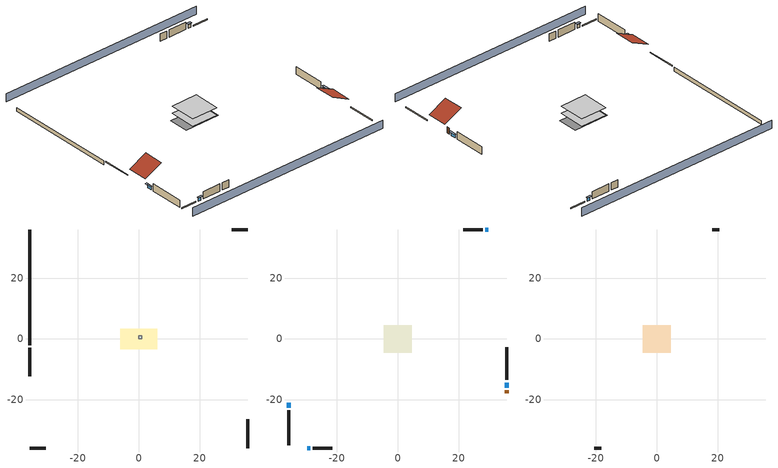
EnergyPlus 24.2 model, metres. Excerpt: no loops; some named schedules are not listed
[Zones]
crawlspace - vented
 floor foundation (Slab1 construction): -6.07,-3.37 -6.07,3.37 6.07,3.37 6.07,-3.37 z-0.91
 wall outside (RimJoist1 construction): -35.78,-2.91 -35.78,-12.27 z0.3:0.61
 wall outside (RimJoist2 construction): 35.78,35.78 30.57,35.78 z0.3:0.61
 wall outside (RimJoist3 construction): 35.78,-35.78 35.78,-26.42 z0.3:0.61
 wall outside (RimJoist4 construction): -35.78,-35.78 -30.57,-35.78 z0.3:0.61
 wall foundation (FoundationWall1 construction): -35.78,35.78 -35.78,-1.98 z-0.91:0.3
furnace airloop ret air zone
 floor adiabatic (AdiabaticConst): 0,0 0,1 1,1 1,0 z0
 wall adiabatic (AdiabaticConst): 0,1 0,0 1,0 1,1 0,1 z0:1
 ceiling adiabatic (AdiabaticConst): 1,0 1,1 0,1 0,0 z1
conditioned space
 floor to crawlspace - vented (Floor1 construction): -4.52,-4.52 -4.52,4.52 4.52,4.52 4.52,-4.52 z0.3
 wall outside (AdiabaticWallConstruction 1): 35.78,-17.8 35.78,-16.89 z0.3:2.34
 wall outside (AdiabaticWallConstruction): -35.78,-20.89 -35.78,-22.51 / 35.78,-15.96 35.78,-14.34 z0.3:1.4; 29.64,35.78 28.79,35.78 / -29.64,-35.78 -28.79,-35.78 z0.3:1.46
 wall outside (Wall1 construction): -35.78,-23.44 -35.78,-34.85 z0.3:2.74
 wall outside (Wall2 construction): 27.86,35.78 21.52,35.78 z0.3:2.74
 wall outside (Wall3 construction): 35.78,-13.41 35.78,-2.76 z0.3:2.74
 wall outside (Wall4 construction): -27.86,-35.78 -21.52,-35.78 z0.3:2.74
 window (WindowConstruction): -35.78,-20.89 -35.78,-22.51 z0.3:1.4
 window (WindowConstruction 1): 29.64,35.78 28.79,35.78 z0.3:1.46
 window (WindowConstruction 2): 35.78,-15.96 35.78,-14.34 z0.3:1.4
 window (WindowConstruction 3): -29.64,-35.78 -28.79,-35.78 z0.3:1.46
 door (Door): 35.78,-17.8 35.78,-16.89 z0.3:2.34
attic - unvented
 floor to conditioned space (Floor2 construction Reversed): -4.52,-4.52 -4.52,4.52 4.52,4.52 4.52,-4.52 z2.74
 wall outside (Wall5 construction): 20.59,35.78 18.26,35.78 z0.3:2.74
 wall outside (Wall6 construction): -20.59,-35.78 -18.26,-35.78 z0.3:2.74
 roof outside (Roof1 construction): -35.78,-19.96,2.74 -29.73,-19.96,5.77 -29.73,-13.2,5.77 -35.78,-13.2,2.74
 roof outside (Roof2 construction): 35.78,-18.73,2.74 29.73,-18.73,5.77 29.73,-25.49,5.77 35.78,-25.49,2.74
shading: 35.78,40.35 -35.78,40.35 / -35.78,-40.35 35.78,-40.35 z0:2.74; -35.78,-22.82 -35.78,-20.59 -36.39,-20.59 -36.39,-22.82 z1.71; 28.48,35.78 29.94,35.78 29.94,36.39 28.48,36.39 z1.77; 35.78,-14.04 35.78,-16.26 36.39,-16.26 36.39,-14.04 z1.71; -28.48,-35.78 -29.94,-35.78 -29.94,-36.39 -28.48,-36.39 z1.77
[Building]
Building 1: Terrain=Suburbs
[Site:Location]
Portland Intl Arpt_OR: Latitude {deg}=45.59; Longitude {deg}=-122.6; Time Zone {hr}=-8; Elevation {m}=33; Keep Site Location Information=Yes
[Site:GroundTemperature:Shallow]
10.2558, 8.96328, 8.85977, 9.47314, 11.9355, 14.3863, 16.5111, 17.8571, 17.9714, 16.8767, 14.8061, 12.4304
[Site:WaterMainsTemperature]
Calculation Method=Schedule; Temperature Schedule=mains temperature schedule
[Material] Roughness=Rough; Thermal Absorptance=0.9
Name | Thickness {m} | Conductivity {W/m-K} | Density {kg/m3} | Specific Heat {J/kg-K} | Solar Absorptance | Visible Absorptance
asphalt or fiberglass shingles | 0.00635 | 0.162714 | 1121.4 | 1465.45 | 0.85 | 0.85
ceiling loosefill ins | 0.338667 | 0.0480833 | 16.02 | 1046.75 | 0.7 | 0.7
ceiling stud and cavity | 0.1397 | 0.0920385 | 65.682 | 1177.47 | 0.7 | 0.7
concrete 8.0 in. | 0.2032 | 1.803125 | 2242.8 | 837.4 | 0.7 | 0.7
door material | 0.04445 | 0.0612267 | 512.64 | 1214.23 | 0.7 | 0.7
floor covering | 0.0127 | 0.0433444 | 54.468 | 1339.84 | 0.6 | 0.6
floor stud and cavity | 0.1397 | 0.923637 | 92.3553 | 1139.71 | 0.7 | 0.7
furniture material conditioned space 1 | 0.1524 | 0.115458 | 640.8 | 1214.23 | 0.6 | 0.6
gypsum board | 0.0127 | 0.160291 | 801 | 837.4 | 0.6 | 0.6
osb sheathing 0.5 in. | 0.0127 | 0.115458 | 512.64 | 1214.23 | 0.6 | 0.6
osb sheathing 0.5 in. 1 | 0.0127 | 0.115458 | 512.64 | 1214.23 | 0.7 | 0.7
osb sheathing 0.75 in. | 0.01905 | 0.115458 | 512.64 | 1214.23 | 0.7 | 0.7
rim joist stud and cavity | 0.0508 | 0.178688 | 50.32683 | 1063.81 | 0.6 | 0.6
roof rigid ins | 0.00281632 | 0.029427 | 32.04 | 1214.23 | 0.7 | 0.7
soil 0.5 in. | 0.0127 | 1.3848 | 1842.3 | 418.7 | 0.7 | 0.7
wall rigid ins | 0.512978 | 0.029427 | 32.04 | 1214.23 | 0.7 | 0.7
wall stud and cavity | 0.1397 | 0.550994 | 139.0536 | 1170.24 | 0.7 | 0.7
wall stud and cavity 1 | 0.1397 | 0.727959 | 139.0536 | 1170.24 | 0.6 | 0.6
wall stud and cavity 2 | 0.0889 | 0.380278 | 52.3479 | 1209.89 | 0.7 | 0.7
wall stud and cavity 3 | 0.0889 | 0.391764 | 83.0341 | 1211.67 | 0.7 | 0.7
wood siding | 0.0254 | 0.102417 | 544.68 | 1172.36 | 0.85 | 0.85
wood siding 1; wood siding 2 | 0.0254 | 0.102417 | 544.68 | 1172.36 | 0.7 | 0.7
[Material:NoMass]
Adiabatic: Roughness=Rough; Thermal Resistance {m2-K/W}=176.1; Thermal Absorptance=0.9; Solar Absorptance=0.7; Visible Absorptance=0.7
[WindowMaterial:SimpleGlazingSystem]
WindowMaterial: U-Factor {W/m2-K}=4.76952; Solar Heat Gain Coefficient=0.63
[Construction]
AdiabaticConst: Adiabatic
AdiabaticWallConstruction: wood siding 1, wall rigid ins, wall stud and cavity 2, gypsum board
AdiabaticWallConstruction 1: wood siding 2, wall rigid ins, wall stud and cavity 2, gypsum board
Door: door material
Floor1 construction: floor stud and cavity, osb sheathing 0.75 in., floor covering
Floor2 construction Reversed: gypsum board, ceiling stud and cavity, ceiling loosefill ins
FoundationWall1 construction: concrete 8.0 in.
furniture construction conditioned space 1: furniture material conditioned space 1
PartitionWallConstruction: gypsum board, wall stud and cavity 3, gypsum board
RimJoist1 construction; RimJoist2 construction; RimJoist3 construction; RimJoist4 construction: wood siding, rim joist stud and cavity
Roof1 construction; Roof2 construction: asphalt or fiberglass shingles, roof rigid ins, osb sheathing 0.5 in.
Slab1 construction: soil 0.5 in.
Wall1 construction; Wall2 construction; Wall3 construction; Wall4 construction: wood siding, osb sheathing 0.5 in. 1, wall stud and cavity, gypsum board
Wall5 construction; Wall6 construction: wood siding, osb sheathing 0.5 in. 1, wall stud and cavity 1
WindowConstruction; WindowConstruction 1; WindowConstruction 2; WindowConstruction 3: WindowMaterial
[Zone] Multiplier=1
Name | Volume {m3} | Part of Total Floor Area
attic - unvented | 55.1915 | Yes
conditioned space | 199.577 | Yes
crawlspace - vented | 99.7886 | Yes
furnace airloop ret air zone | 1 | No
[Space]
Name | Zone | Volume {m3} | Space Type
attic - unvented 1 | attic - unvented | 55.1915
conditioned space 1 | conditioned space | 199.577
crawlspace - vented 1 | crawlspace - vented | 99.7886
furnace airloop ret air space | furnace airloop ret air zone |  | Plenum Space Type
[ZoneInfiltration:DesignFlowRate] Schedule=Always On Discrete
Name | Zone or ZoneList or Space or SpaceList | Design Flow Rate Calculation Method | Air Changes per Hour {1/hr} | Constant Term Coefficient | Temperature Term Coefficient | Velocity Term Coefficient | Velocity Squared Term Coefficient | Design Flow Rate {m3/s}
infil attic - unvented 1 | attic - unvented 1 | AirChanges/Hour | 0.1 | 1 | 0 | 0 | 0
infil flow; natural vent flow; whole house fan flow | conditioned space 1 | Flow/Zone |  |  |  |  |  | 0
crawlspace_vented 1 duct leakage imbalance infil flow | crawlspace - vented 1 | Flow/Zone |  |  |  |  |  | 0
infil crawlspace - vented 1 | crawlspace - vented 1 | AirChanges/Hour | 2.6013 | 1 | 0 | 0 | 0
[ZoneMixing] Schedule=Always On Continuous; Design Flow Rate Calculation Method=Flow/Zone; Design Flow Rate {m3/s}=0
Name | Zone or Space | Source Zone or Space
whole house fan mix | attic - unvented | conditioned space
furnace airloop_0 ZoneMixDZToCond mix | conditioned space | crawlspace - vented
furnace airloop_0 ZoneMixCondToDZ mix | crawlspace - vented | conditioned space
[SurfaceProperty:IncidentSolarMultiplier] Incident Solar Multiplier=1; Incident Solar Multiplier Schedule=trans schedule winter=0.85 summer=0.7
Window1; Window2; Window3; Window4
[InternalMass] Zone or ZoneList=conditioned space; Space or SpaceList=conditioned space 1
Name | Construction | Surface Area {m2}
furniture mass conditioned space 1 | furniture construction conditioned space 1 | 32.73903
partition wall mass | PartitionWallConstruction | 81.84758
[Lights]
interior lighting: Zone or ZoneList or Space or SpaceList=conditioned space 1; Schedule=lighting_interior; Design Level Calculation Method=LightingLevel; Lighting Level {W}=296.234; Return Air Fraction=0; Fraction Radiant=0.6; Fraction Visible=0.2; Fraction Replaceable=1
[People]
occupants: Zone or ZoneList or Space or SpaceList=conditioned space 1; Number of People Schedule=occupants; Number of People Calculation Method=People; Number of People=2; Fraction Radiant=0.314171; Sensible Heat Fraction=0.56303; Activity Level Schedule=occupants activity schedule; Carbon Dioxide Generation Rate {m3/s-W}=0; Enable ASHRAE 55 Comfort Warnings=No; Mean Radiant Temperature Calculation Type=EnclosureAveraged
[ElectricEquipment] Zone or ZoneList or Space or SpaceList=conditioned space 1; Design Level Calculation Method=EquipmentLevel
Name | Schedule | Design Level {W} | Fraction Latent | Fraction Radiant | Fraction Lost
ceiling fan | ceiling_fan | 16.17 | 0 | 0.558 | 0
clothes dryer | clothes_dryer | 12694.5 | 0.015 | 0.081 | 0.85
clothes washer | clothes_washer | 620.93 | 0.03 | 0.162 | 0.7
cooking range | cooking_range | 2412.92 | 0.08 | 0.432 | 0.2
fridge | fridge schedule | 46.9578 | 0 | 0.6 | 0
mech vent bath fan 0 | mech vent bath fan 0 schedule | 30 | 0 | 0 | 1
mech vent house fan | mech vent house fan schedule | 0 | 0 | 0 | 1
mech vent house fan cfis | mech vent house fan cfis schedule | 0 | 0 | 0 | 0
mech vent range fan 0 | mech vent range fan 0 schedule | 30 | 0 | 0 | 1
misc plug loads | plug_loads_other | 143.5 | 0.021 | 0.558 | 0.049
misc tv | plug_loads_tv | 465.473 | 0 | 0.6 | 0
whole house fan | Always On Discrete | 0 | 0 | 0 | 1
[OtherEquipment] Design Level Calculation Method=EquipmentLevel
Name | Fuel Type | Zone or ZoneList or Space or SpaceList | Schedule | Design Level {W} | Fraction Latent | Fraction Radiant | Fraction Lost
clothes dryer 1 | Electricity | conditioned space 1 | clothes_dryer | 0 | 0.015 | 0.081 | 0.85
cooking range 1 | Electricity | conditioned space 1 | cooking_range | 0 | 0.08 | 0.432 | 0.2
furnace airloop_0 SupCondToLv; furnace airloop_0 SupSensLkToCond; mech vent house fan sensible load; water heater sens | None | conditioned space 1 | Always On Discrete | 0 | 0 | 0 | 0
furnace airloop_0 SupLatLkToCond; mech vent house fan latent load; water heater lat | None | conditioned space 1 | Always On Discrete | 0 | 1 | 0 | 0
general water use latent | None | conditioned space 1 | general water use schedule | 44.1266 | 1 | 0 | 0
general water use sensible | None | conditioned space 1 | general water use schedule | -43.4886 | 0 | 0.6 | 0
water heater energy adjustment1 | Electricity | conditioned space 1 | Always On Discrete | 0.01 | 0 | 0 | 1
furnace airloop_0 RetCondToDZ; furnace airloop_0 SupCondToDZ; furnace airloop_0 SupSensLkToDZ | None | crawlspace - vented 1 | Always On Discrete | 0 | 0 | 0 | 0
furnace airloop_0 SupLatLkToDZ | None | crawlspace - vented 1 | Always On Discrete | 0 | 1 | 0 | 0
furnace airloop_0 RetCondToRP; furnace airloop_0 RetSensLkToRP | None | furnace airloop ret air space | Always On Discrete | 0 | 0 | 0 | 0
furnace airloop_0 RetLatLkToRP | None | furnace airloop ret air space | Always On Discrete | 0 | 1 | 0 | 0
[SurfaceProperty:ExposedFoundationPerimeter]
Slab1: Exposed Perimeter Calculation Method=TotalExposedPerimeter; Total Exposed Perimeter {m}=37.76472
[SpaceList]
Plenum Space Type: furnace airloop ret air space
[AvailabilityManager:Scheduled]
furnace airloop Availability Manager: Schedule=Always On Discrete
[AirLoopHVAC:ReturnPlenum]
Air Loop HVAC Return Plenum 1: Zone=furnace airloop ret air zone
[Foundation:Kiva]
Foundation Kiva 1: Initial Indoor Air Temperature {C}=8.52769; Wall Height Above Grade {m}=0.3048; Wall Depth Below Slab {m}=0.2032
[Foundation:Kiva:Settings]
Soil Conductivity {W/m-K}=1.3848; Soil Density {kg/m3}=1842.3; Soil Specific Heat {J/kg-K}=418.7; Ground Solar Absorptivity=0.9; Ground Thermal Absorptivity=0.9; Ground Surface Roughness {m}=0.03; Far-Field Width {m}=40; Deep-Ground Boundary Condition=ZeroFlux; Deep-Ground Depth {m}=40; Minimum Cell Dimension {m}=0.2; Maximum Cell Growth Coefficient=3; Simulation Timestep=Timestep
[Exterior:Lights]
exterior lighting: Schedule=exterior lighting schedule; Design Level {W}=5.52521
[EnergyManagementSystem:GlobalVariable]
furnace_airloop_0_DuctImbalLkExhFanEquivCond
furnace_airloop_0_DuctImbalLkExhFanEquivDZ
furnace_airloop_0_DuctImbalLkSupFanEquivCond
furnace_airloop_0_DuctImbalLkSupFanEquivDZ
furnace_airloop_0_DZ_T
furnace_airloop_0_DZ_W
furnace_airloop_0_RetCondToDZ
furnace_airloop_0_RetCondToRP
furnace_airloop_0_RetLatLkToRP
furnace_airloop_0_RetSensLkToRP
furnace_airloop_0_SupCondToDZ
furnace_airloop_0_SupCondToLv
furnace_airloop_0_SupLatLkToCond
furnace_airloop_0_SupLatLkToDZ
furnace_airloop_0_SupSensLkToCond
furnace_airloop_0_SupSensLkToDZ
furnace_airloop_0_ZoneMixCondToDZ
furnace_airloop_0_ZoneMixDZToCond
furnace_airloop_AH_MFR
furnace_airloop_AH_Tout
furnace_airloop_AH_VFR
furnace_airloop_AH_Wout
furnace_airloop_Fan_RTF
furnace_airloop_RA_T
furnace_airloop_Ra_W
infil_program_Qfan
infil_program_Qinf
natural_vent_program_Qnv
natural_vent_program_Qwhf
[EnergyManagementSystem:Sensor]
Name | Output:Variable or Output:Meter Index Key | Output:Variable or Output:Meter
airflow_gain | infil flow | Infiltration Sensible Heat Gain Energy
airflow_gain_1 | natural vent flow | Infiltration Sensible Heat Gain Energy
airflow_gain_2 | whole house fan flow | Infiltration Sensible Heat Gain Energy
airflow_loss | infil flow | Infiltration Sensible Heat Loss Energy
airflow_loss_1 | natural vent flow | Infiltration Sensible Heat Loss Energy
airflow_loss_2 | whole house fan flow | Infiltration Sensible Heat Loss Energy
clg_load_cond |  | Cooling:EnergyTransfer:Zone:CONDITIONED SPACE
clg_load_duct |  | Cooling:EnergyTransfer:Zone:FURNACE AIRLOOP RET AIR ZONE
clg_sp_s; clg_sp_s_1 | cooling setpoint | Schedule Value
clothes_dryer_exhaust_0_sch_s | clothes_dryer | Schedule Value
cool_season | cooling season schedule | Schedule Value
ducts_conv | furnace airloop_0 RetCondToRP | Other Equipment Convective Heating Energy
ducts_conv_1 | furnace airloop_0 RetLatLkToRP | Other Equipment Convective Heating Energy
ducts_conv_2 | furnace airloop_0 RetSensLkToRP | Other Equipment Convective Heating Energy
ducts_conv_3 | furnace airloop_0 SupCondToLv | Other Equipment Convective Heating Energy
ducts_conv_4 | furnace airloop_0 SupLatLkToCond | Other Equipment Convective Heating Energy
ducts_conv_5 | furnace airloop_0 SupSensLkToCond | Other Equipment Convective Heating Energy
ducts_rad | furnace airloop_0 RetCondToRP | Other Equipment Radiant Heating Energy
ducts_rad_1 | furnace airloop_0 RetLatLkToRP | Other Equipment Radiant Heating Energy
ducts_rad_2 | furnace airloop_0 RetSensLkToRP | Other Equipment Radiant Heating Energy
ducts_rad_3 | furnace airloop_0 SupCondToLv | Other Equipment Radiant Heating Energy
ducts_rad_4 | furnace airloop_0 SupLatLkToCond | Other Equipment Radiant Heating Energy
ducts_rad_5 | furnace airloop_0 SupSensLkToCond | Other Equipment Radiant Heating Energy
furnace_airloop_0_DZ_T_s | crawlspace - vented | Zone Air Temperature
furnace_airloop_0_DZ_W_s | crawlspace - vented | Zone Mean Air Humidity Ratio
furnace_airloop_AH_MFR_s | Node 6 | System Node Mass Flow Rate
furnace_airloop_AH_Tout_s | Node 6 | System Node Temperature
furnace_airloop_AH_VFR_s | Node 6 | System Node Current Density Volume Flow Rate
furnace_airloop_AH_Wout_s | Node 6 | System Node Humidity Ratio
furnace_airloop_RA_T_s | Node 9 | System Node Temperature
furnace_airloop_Ra_W_s | Node 9 | System Node Humidity Ratio
htg_load_cond |  | Heating:EnergyTransfer:Zone:CONDITIONED SPACE
htg_load_duct |  | Heating:EnergyTransfer:Zone:FURNACE AIRLOOP RET AIR ZONE
htg_sp_s; htg_sp_s_1 | heating setpoint | Schedule Value
ig_ee_conv | ceiling fan | Electric Equipment Convective Heating Energy
ig_ee_conv_1 | clothes dryer | Electric Equipment Convective Heating Energy
ig_ee_conv_3 | cooking range | Electric Equipment Convective Heating Energy
ig_ee_conv_4 | fridge | Electric Equipment Convective Heating Energy
ig_ee_conv_5 | misc plug loads | Electric Equipment Convective Heating Energy
ig_ee_conv_6 | misc tv | Electric Equipment Convective Heating Energy
ig_ee_conv_7 | whole house fan | Electric Equipment Convective Heating Energy
ig_ee_rad | ceiling fan | Electric Equipment Radiant Heating Energy
ig_ee_rad_1 | clothes dryer | Electric Equipment Radiant Heating Energy
ig_ee_rad_3 | cooking range | Electric Equipment Radiant Heating Energy
ig_ee_rad_4 | fridge | Electric Equipment Radiant Heating Energy
ig_ee_rad_5 | misc plug loads | Electric Equipment Radiant Heating Energy
ig_ee_rad_6 | misc tv | Electric Equipment Radiant Heating Energy
ig_ee_rad_7 | whole house fan | Electric Equipment Radiant Heating Energy
ig_lgt_conv | interior lighting | Lights Convective Heating Energy
ig_lgt_rad | interior lighting | Lights Radiant Heating Energy
ig_lgt_vis | interior lighting | Lights Visible Radiation Heating Energy
ig_oe_conv | clothes dryer 1 | Other Equipment Convective Heating Energy
ig_oe_conv_1 | cooking range 1 | Other Equipment Convective Heating Energy
ig_oe_conv_2 | general water use latent | Other Equipment Convective Heating Energy
ig_oe_conv_3 | general water use sensible | Other Equipment Convective Heating Energy
ig_oe_conv_4 | water heater energy adjustment1 | Other Equipment Convective Heating Energy
ig_oe_conv_5 | water heater lat | Other Equipment Convective Heating Energy
ig_oe_conv_6 | water heater sens | Other Equipment Convective Heating Energy
ig_oe_rad | clothes dryer 1 | Other Equipment Radiant Heating Energy
ig_oe_rad_1 | cooking range 1 | Other Equipment Radiant Heating Energy
ig_oe_rad_2 | general water use latent | Other Equipment Radiant Heating Energy
ig_oe_rad_3 | general water use sensible | Other Equipment Radiant Heating Energy
ig_oe_rad_4 | water heater energy adjustment1 | Other Equipment Radiant Heating Energy
ig_oe_rad_5 | water heater lat | Other Equipment Radiant Heating Energy
ig_oe_rad_6 | water heater sens | Other Equipment Radiant Heating Energy
ig_ppl_conv | occupants | People Convective Heating Energy
ig_ppl_rad | occupants | People Radiant Heating Energy
im_conv | furniture mass conditioned space 1 | Surface Inside Face Convection Heat Gain Energy
im_conv_1 | partition wall mass | Surface Inside Face Convection Heat Gain Energy
im_ig | furniture mass conditioned space 1 | Surface Inside Face Internal Gains Radiation Heat Gain Energy
im_ig_1 | partition wall mass | Surface Inside Face Internal Gains Radiation Heat Gain Energy
im_lgt | furniture mass conditioned space 1 | Surface Inside Face Lights Radiation Heat Gain Energy
im_lgt_1 | partition wall mass | Surface Inside Face Lights Radiation Heat Gain Energy
im_sol | furniture mass conditioned space 1 | Surface Inside Face Solar Radiation Heat Gain Energy
im_sol_1 | partition wall mass | Surface Inside Face Solar Radiation Heat Gain Energy
im_surf | furniture mass conditioned space 1 | Surface Inside Face Net Surface Thermal Radiation Heat Gain Energy
im_surf_1 | partition wall mass | Surface Inside Face Net Surface Thermal Radiation Heat Gain Energy
mech_vent_bath_fan_0_sch_s | mech vent bath fan 0 schedule | Schedule Value
mech_vent_range_fan_0_sch_s | mech vent range fan 0 schedule | Schedule Value
mv_conv | mech vent bath fan 0 | Electric Equipment Convective Heating Energy
mv_conv_1 | mech vent house fan | Electric Equipment Convective Heating Energy
mv_conv_2 | mech vent house fan cfis | Electric Equipment Convective Heating Energy
mv_conv_3 | mech vent range fan 0 | Electric Equipment Convective Heating Energy
mv_conv_4 | mech vent house fan latent load | Other Equipment Convective Heating Energy
mv_conv_5 | mech vent house fan sensible load | Other Equipment Convective Heating Energy
mv_rad | mech vent bath fan 0 | Electric Equipment Radiant Heating Energy
mv_rad_1 | mech vent house fan | Electric Equipment Radiant Heating Energy
mv_rad_2 | mech vent house fan cfis | Electric Equipment Radiant Heating Energy
mv_rad_3 | mech vent range fan 0 | Electric Equipment Radiant Heating Energy
mv_rad_4 | mech vent house fan latent load | Other Equipment Radiant Heating Energy
mv_rad_5 | mech vent house fan sensible load | Other Equipment Radiant Heating Energy
natural_vent_s | natural vent schedule | Schedule Value
out_pb_s |  | Site Outdoor Air Barometric Pressure
out_wt_s |  | Site Outdoor Air Humidity Ratio
site_vw_s |  | Site Wind Speed
ss_back_out | Window1 | Surface Window Shortwave from Zone Back Out Window Heat Transfer Rate
ss_back_out_1 | Window2 | Surface Window Shortwave from Zone Back Out Window Heat Transfer Rate
ss_back_out_2 | Window3 | Surface Window Shortwave from Zone Back Out Window Heat Transfer Rate
ss_back_out_3 | Window4 | Surface Window Shortwave from Zone Back Out Window Heat Transfer Rate
ss_conv | Door1 | Surface Inside Face Convection Heat Gain Energy
ss_conv_1 | Window1 | Surface Inside Face Convection Heat Gain Energy
ss_conv_2 | Window2 | Surface Inside Face Convection Heat Gain Energy
ss_conv_3 | Window3 | Surface Inside Face Convection Heat Gain Energy
ss_conv_4 | Window4 | Surface Inside Face Convection Heat Gain Energy
ss_ig | Door1 | Surface Inside Face Internal Gains Radiation Heat Gain Energy
ss_ig_1 | Window1 | Surface Inside Face Internal Gains Radiation Heat Gain Energy
ss_ig_2 | Window2 | Surface Inside Face Internal Gains Radiation Heat Gain Energy
ss_ig_3 | Window3 | Surface Inside Face Internal Gains Radiation Heat Gain Energy
ss_ig_4 | Window4 | Surface Inside Face Internal Gains Radiation Heat Gain Energy
ss_lgt | Door1 | Surface Inside Face Lights Radiation Heat Gain Energy
ss_sol | Door1 | Surface Inside Face Solar Radiation Heat Gain Energy
ss_surf | Door1 | Surface Inside Face Net Surface Thermal Radiation Heat Gain Energy
ss_surf_1 | Window1 | Surface Inside Face Net Surface Thermal Radiation Heat Gain Energy
ss_surf_2 | Window2 | Surface Inside Face Net Surface Thermal Radiation Heat Gain Energy
ss_surf_3 | Window3 | Surface Inside Face Net Surface Thermal Radiation Heat Gain Energy
ss_surf_4 | Window4 | Surface Inside Face Net Surface Thermal Radiation Heat Gain Energy
ss_trans_in | Window1 | Surface Window Transmitted Solar Radiation Rate
ss_trans_in_1 | Window2 | Surface Window Transmitted Solar Radiation Rate
ss_trans_in_2 | Window3 | Surface Window Transmitted Solar Radiation Rate
ss_trans_in_3 | Window4 | Surface Window Transmitted Solar Radiation Rate
ss_trans_out | Window1 | Surface Inside Face Initial Transmitted Diffuse Transmitted Out Window Solar Radiation Rate
ss_trans_out_1 | Window2 | Surface Inside Face Initial Transmitted Diffuse Transmitted Out Window Solar Radiation Rate
ss_trans_out_2 | Window3 | Surface Inside Face Initial Transmitted Diffuse Transmitted Out Window Solar Radiation Rate
ss_trans_out_3 | Window4 | Surface Inside Face Initial Transmitted Diffuse Transmitted Out Window Solar Radiation Rate
s_conv | Floor1 | Surface Inside Face Convection Heat Gain Energy
s_conv_1 | Floor2 | Surface Inside Face Convection Heat Gain Energy
s_conv_2 | Wall1 | Surface Inside Face Convection Heat Gain Energy
s_conv_3 | Wall2 | Surface Inside Face Convection Heat Gain Energy
s_conv_4 | Wall3 | Surface Inside Face Convection Heat Gain Energy
s_conv_5 | Wall4 | Surface Inside Face Convection Heat Gain Energy
s_ig | Floor1 | Surface Inside Face Internal Gains Radiation Heat Gain Energy
s_ig_1 | Floor2 | Surface Inside Face Internal Gains Radiation Heat Gain Energy
s_ig_2 | Wall1 | Surface Inside Face Internal Gains Radiation Heat Gain Energy
s_ig_3 | Wall2 | Surface Inside Face Internal Gains Radiation Heat Gain Energy
s_ig_4 | Wall3 | Surface Inside Face Internal Gains Radiation Heat Gain Energy
s_ig_5 | Wall4 | Surface Inside Face Internal Gains Radiation Heat Gain Energy
s_lgt | Floor1 | Surface Inside Face Lights Radiation Heat Gain Energy
s_lgt_1 | Floor2 | Surface Inside Face Lights Radiation Heat Gain Energy
s_lgt_2 | Wall1 | Surface Inside Face Lights Radiation Heat Gain Energy
s_lgt_3 | Wall2 | Surface Inside Face Lights Radiation Heat Gain Energy
s_lgt_4 | Wall3 | Surface Inside Face Lights Radiation Heat Gain Energy
s_lgt_5 | Wall4 | Surface Inside Face Lights Radiation Heat Gain Energy
s_sol | Floor1 | Surface Inside Face Solar Radiation Heat Gain Energy
s_sol_1 | Floor2 | Surface Inside Face Solar Radiation Heat Gain Energy
s_sol_2 | Wall1 | Surface Inside Face Solar Radiation Heat Gain Energy
s_sol_3 | Wall2 | Surface Inside Face Solar Radiation Heat Gain Energy
s_sol_4 | Wall3 | Surface Inside Face Solar Radiation Heat Gain Energy
s_sol_5 | Wall4 | Surface Inside Face Solar Radiation Heat Gain Energy
s_surf | Floor1 | Surface Inside Face Net Surface Thermal Radiation Heat Gain Energy
s_surf_1 | Floor2 | Surface Inside Face Net Surface Thermal Radiation Heat Gain Energy
s_surf_2 | Wall1 | Surface Inside Face Net Surface Thermal Radiation Heat Gain Energy
s_surf_3 | Wall2 | Surface Inside Face Net Surface Thermal Radiation Heat Gain Energy
s_surf_4 | Wall3 | Surface Inside Face Net Surface Thermal Radiation Heat Gain Energy
s_surf_5 | Wall4 | Surface Inside Face Net Surface Thermal Radiation Heat Gain Energy
water_heater_T_set | water heater setpoint | Schedule Value
